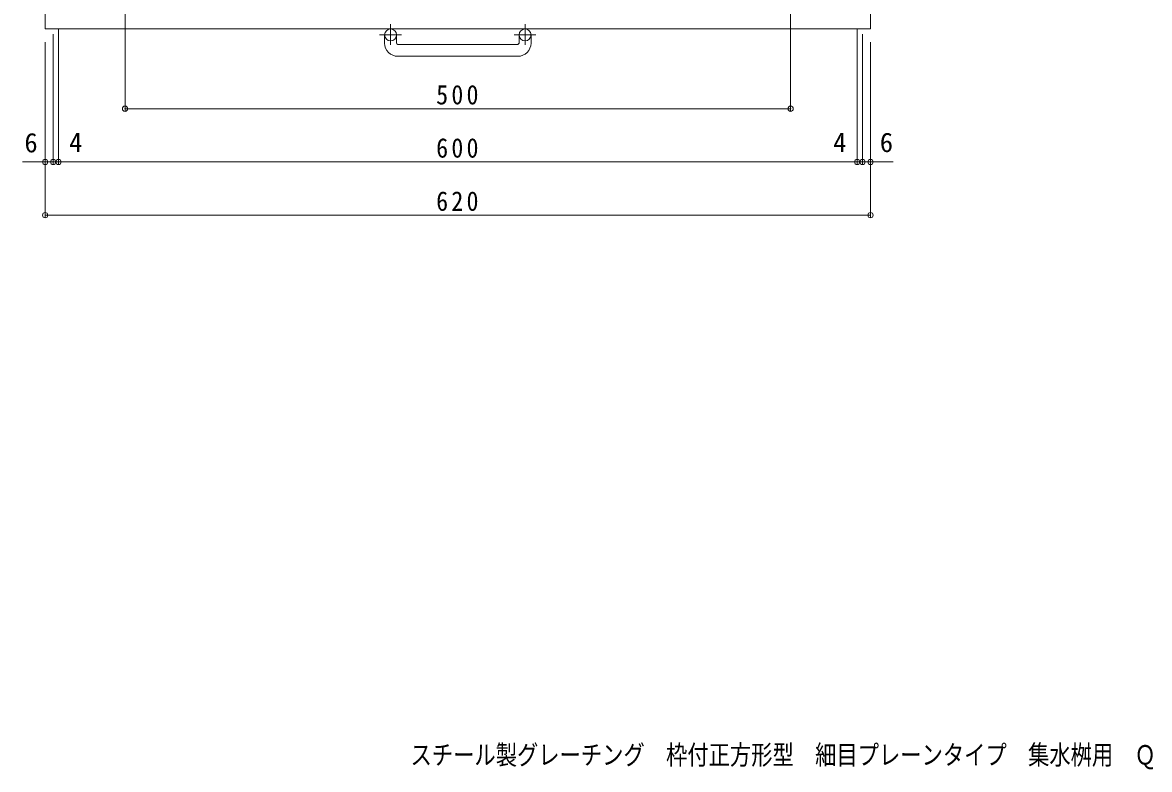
# Model space of a CAD drawing. Units: millimetres at full size, sheet at 1:5; details may follow other scales. Extents: x -762 to 901, y -685 to 681.
# Drawn here: x -762 to 85, y -685 to -123 of the extents above; entities that cross this region are included whole.
import ezdxf
from ezdxf.enums import TextEntityAlignment as Align

# ---------------------------------------------------------------- set-up
doc = ezdxf.new("R2010")
doc.units = ezdxf.units.MM
doc.header["$LTSCALE"] = 5
doc.header["$PDMODE"] = 32
doc.header["$PDSIZE"] = 4
doc.linetypes.add('CHAIN1', pattern=[8, 5, -1, 1, -1])
doc.layers.add('E-1', color=2, linetype='Continuous', lineweight=9)
doc.layers.add('E-4', color=7, linetype='Continuous', lineweight=9)
doc.layers.add('F-5_F-5ﾚｲﾔ', color=2, linetype='Continuous')
doc.styles.add('ＭＳ ゴシック', font='')
doc.styles.get('ＭＳ ゴシック').set_extended_font_data('MS Gothic')

msp = doc.modelspace()

# ---------------------------------------------------------------- linework, layer by layer
at = {"layer": 'E-1'}
for p, q in [((-744.965, -128.235), (-744.965, 491.765)), ((-124.965, 491.765), (-124.965, -128.235)), ((-124.965, -128.235), (-744.965, -128.235)), ((-489.965, -138.836), (-489.965, -132.736)), ((-480.965, -138.836), (-480.965, -132.736)), ((-388.965, -138.836), (-388.965, -132.736)), ((-379.965, -138.836), (-379.965, -132.736)), ((-479.965, -139.836), (-389.965, -139.836)), ((-389.965, -148.835), (-479.965, -148.835))]:
    msp.add_line(p, q, dxfattribs=at)
at = {"layer": 'E-1', "linetype": 'CHAIN1'}
for p, q in [((-485.465, -124.628), (-485.465, -140.225)), ((-384.465, -124.628), (-384.465, -140.225)), ((-477.302, -132.736), (-493.709, -132.736)), ((-376.302, -132.736), (-392.709, -132.736))]:
    msp.add_line(p, q, dxfattribs=at)
at = {"layer": 'E-1'}
for centre in [(-485.465, -132.736), (-384.465, -132.736)]:
    msp.add_circle(centre, 4.5, dxfattribs=at)
for centre, radius, start, end in [((-479.965, -138.836), 10, 180, 270), ((-479.965, -138.836), 1, 180, 270), ((-389.965, -138.836), 10, 270, 0), ((-389.965, -138.836), 1, 270, 0)]:
    msp.add_arc(centre, radius, start, end, dxfattribs=at)
at = {"layer": 'E-4'}
for p, q in [((-684.965, -189.735), (-684.965, -78.235)), ((-184.965, -189.735), (-184.965, -78.235)), ((-738.965, -229.735), (-738.965, -132.235)), ((-734.965, -229.735), (-734.965, -128.235)), ((-134.965, -229.735), (-134.965, -128.235)), ((-130.965, -229.735), (-130.965, -132.235)), ((-744.965, -269.735), (-744.965, -138.235)), ((-124.965, -269.735), (-124.965, -138.235)), ((-684.965, -188.235), (-184.965, -188.235)), ((-744.965, -228.235), (-761.965, -228.235)), ((-744.965, -228.235), (-738.965, -228.235)), ((-738.965, -228.235), (-734.965, -228.235)), ((-734.965, -228.235), (-134.965, -228.235)), ((-134.965, -228.235), (-130.965, -228.235)), ((-130.965, -228.235), (-124.965, -228.235)), ((-124.965, -228.235), (-107.965, -228.235)), ((-744.965, -268.235), (-124.965, -268.235))]:
    msp.add_line(p, q, dxfattribs=at)
for p in [(-684.965, -188.235), (-184.965, -188.235), (-744.965, -228.235), (-738.965, -228.235), (-734.965, -228.235), (-134.965, -228.235), (-130.965, -228.235), (-124.965, -228.235), (-744.965, -268.235), (-124.965, -268.235)]:
    msp.add_point(p, dxfattribs=at)

# ---------------------------------------------------------------- texts
at = {"layer": 'E-4', "color": 2, "style": 'ＭＳ ゴシック'}
for s, p in [('6', (-760.566, -225.473)), ('4', (-726.965, -225.235)), ('4', (-152.965, -225.235)), ('6', (-117.965, -225.235))]:
    msp.add_text(s, height=14.66, dxfattribs=at).set_placement(p, align=Align.BOTTOM_LEFT)
at = {"layer": 'E-4', "color": 2, "char_height": 14.66, "attachment_point": 7, "style": 'ＭＳ ゴシック'}
for s, insert in [('\\T1.27;\\W0.9;500', (-451.215, -185.235)), ('\\T1.27;\\W0.9;600', (-451.215, -225.235)), ('\\T1.27;\\W0.9;620', (-451.215, -265.235))]:
    msp.add_mtext(s, dxfattribs=dict(at, insert=insert))
at = {"layer": 'F-5_F-5ﾚｲﾔ', "style": 'ＭＳ ゴシック', "width": 0.8}
msp.add_text('スチール製グレーチング\u3000枠付正方形型\u3000細目プレーンタイプ\u3000集水桝用\u3000ＱＳＣ\u3000５５４４Ⅰ', height=14.66, dxfattribs=at).set_placement((-470.5, -685.652), align=Align.BOTTOM_LEFT)

doc.saveas('drawing.dxf')
